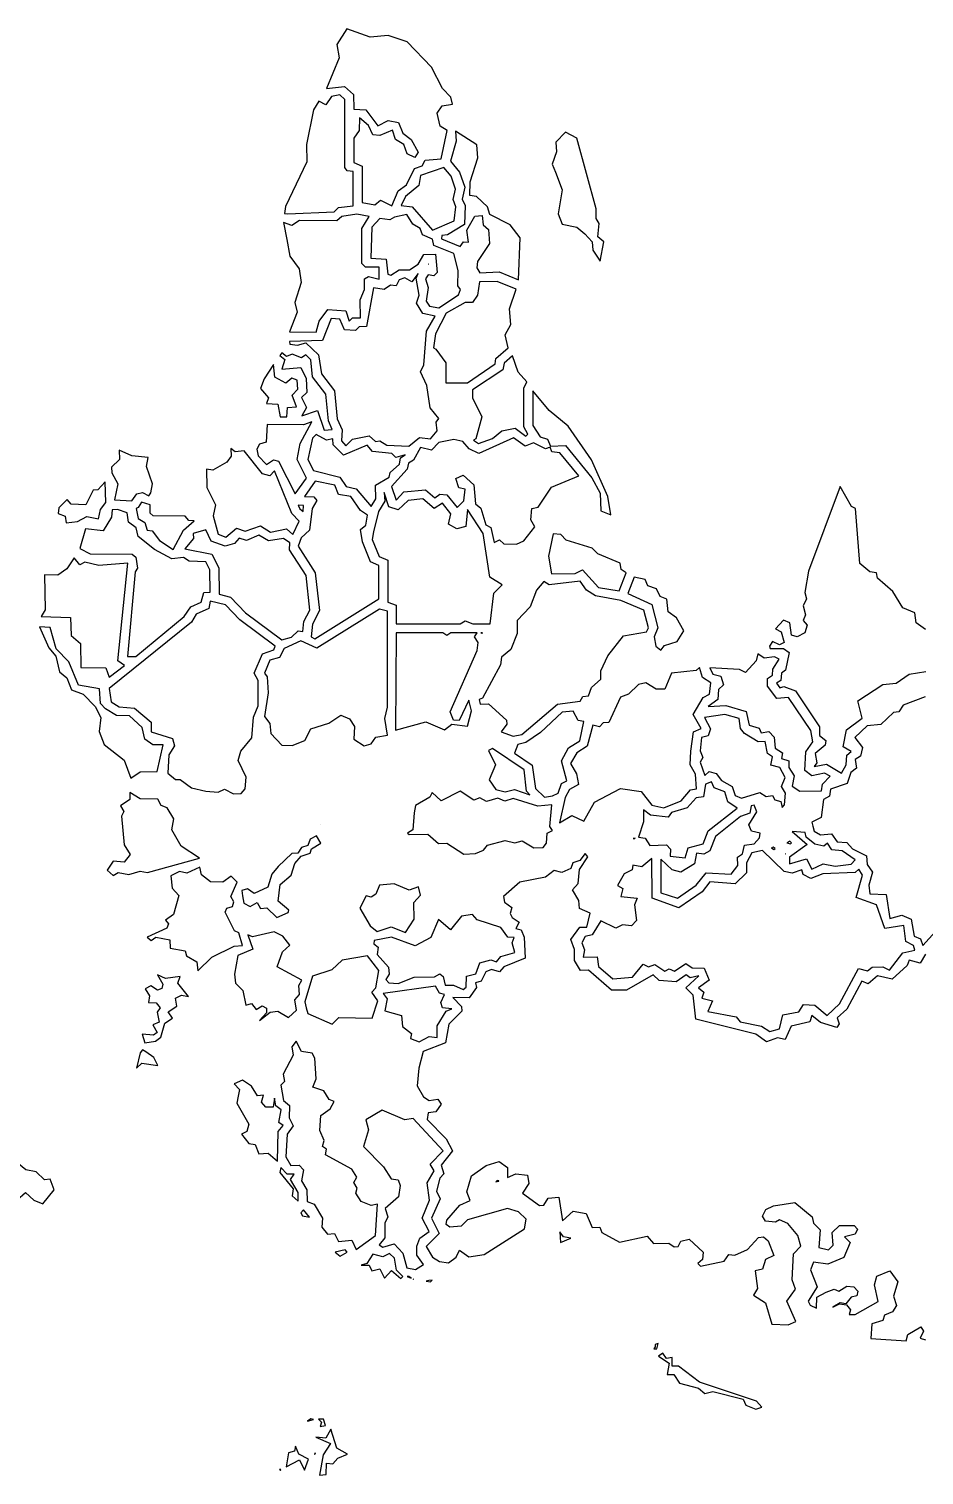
# Model space of a CAD drawing. Header units: metres. Extents: x 13 to 387, y 13 to 218.
# Drawn here: x 181.7 to 291.3, y 12.8 to 189.8 of the extents above; entities that cross this region are included whole.
import ezdxf

# ---------------------------------------------------------------- set-up
doc = ezdxf.new("R2010")
doc.units = ezdxf.units.M

msp = doc.modelspace()

# ---------------------------------------------------------------- linework, layer by layer
for points in [[(218.0766, 182.5196), (220.2778, 182.7757), (221.3819, 181.7913), (221.42, 180.0132), (222.9278, 179.9157), (224.3882, 177.9743), (225.6525, 178.5904), (226.8978, 178.3557), (227.4514, 177.0489), (228.4651, 176.2964), (229.3234, 174.7178), (228.9093, 174.0948), (227.9828, 174.5335), (227.5458, 175.6729), (226.5543, 176.2922), (226.1677, 177.4137), (224.6175, 176.7796), (223.7843, 176.859), (223.2374, 178.0113), (222.1497, 178.9241), (222.0985, 177.3949), (221.42, 176.4276), (221.42, 173.4556), (222.4604, 172.9975), (222.4609, 168.5516), (224.0263, 168.284), (224.719, 168.8476), (226.0961, 168.1468), (226.8543, 169.9878), (227.8954, 170.7318), (228.8464, 172.7336), (229.7923, 173.0783), (230.1748, 173.7444), (232.1374, 173.9185), (232.8675, 177.3823), (232.019, 177.8943), (231.6296, 179.4975), (232.2543, 180.391), (233.5257, 180.6058), (233.3334, 181.4614), (232.2897, 182.5391), (230.9485, 185.1565), (227.9772, 188.2436), (225.6271, 189.0014), (223.4425, 188.8196), (220.5884, 189.819), (219.3522, 187.8964), (219.6303, 186.2719), (218.0766, 182.5196)], [(213.3536, 167.1766), (219.0227, 167.432), (219.5649, 167.9385), (221.3601, 168.1468), (221.369, 172.3595), (220.6143, 172.439), (220.3224, 172.861), (220.32, 181.1868), (219.7238, 181.7496), (218.692, 181.563), (217.9951, 180.5115), (217.1689, 180.9863), (216.4973, 179.8972), (215.6512, 175.6764), (215.689, 173.5357), (213.0794, 168.091), (212.9308, 167.2379), (213.3536, 167.1766)], [(232.8981, 164.6105), (232.2308, 164.54), (232.1644, 164.1068), (234.4536, 163.1911), (234.8743, 163.751), (235.4594, 163.7302), (235.2629, 165.1839), (236.2464, 166.9136), (237.1678, 166.9957), (237.2746, 165.8424), (237.9103, 165.269), (238.0476, 163.561), (236.5989, 161.3356), (236.4901, 160.5683), (236.8495, 159.9591), (239.2475, 160.1004), (241.5938, 159.1082), (241.8147, 164.2466), (240.5586, 165.8461), (238.0864, 167.1164), (237.7895, 168.032), (236.4629, 169.2954), (235.6243, 169.4422), (235.6696, 171.1175), (236.6307, 174.0198), (236.4776, 175.6493), (233.9049, 177.3213), (233.9518, 176.0597), (233.2725, 173.6197), (234.369, 172.2993), (235.0104, 170.4575), (234.7171, 168.9855), (235.058, 168.1942), (234.9776, 165.881), (232.8981, 164.6105)], [(246.1483, 172.2983), (246.9576, 170.139), (246.45, 167.1961), (246.9614, 165.9028), (248.7313, 165.5319), (249.7136, 164.7336), (250.621, 163.7357), (250.7094, 162.7139), (251.5916, 161.3933), (252.0664, 163.7721), (251.2996, 164.3825), (251.4793, 166.0004), (251.0896, 166.6125), (251.0894, 167.806), (248.7553, 176.4645), (247.3596, 177.1707), (246.1689, 175.9578), (246.2504, 174.7725), (245.7196, 173.2425), (246.1483, 172.2983)], [(227.2511, 168.1961), (228.5672, 168.0465), (231.0625, 165.1749), (233.7422, 166.3274), (233.9463, 168.0362), (233.58, 168.93), (233.8791, 170.213), (233.3479, 171.8081), (232.4704, 172.8491), (229.615, 171.8813), (229.3957, 170.6622), (227.7565, 169.3134), (227.2511, 168.1961)], [(213.2286, 164.0514), (213.591, 161.9791), (214.7546, 160.4548), (215.01, 158.79), (214.2004, 156.3401), (214.511, 155.1458), (213.5612, 152.7385), (216.8259, 152.6756), (217.209, 154.0557), (218.2725, 155.4804), (220.4757, 155.301), (220.8744, 154.0496), (221.2872, 154.4392), (222.2629, 154.4535), (222.2127, 156.672), (222.7433, 157.9306), (222.739, 159.2257), (223.24, 159.51), (224.52, 159.1939), (224.52, 160.65), (222.8525, 160.6596), (222.4196, 161.0825), (222.4207, 165.4029), (223.3286, 166.8494), (221.8034, 167.139), (219.9882, 166.8706), (219.349, 166.3324), (214.7783, 166.3686), (213.829, 165.7624), (212.8313, 166.1336), (213.2286, 164.0514)], [(226.4023, 166.765), (225.849, 166.4624), (224.6252, 166.6185), (223.6223, 165.5599), (223.51, 161.75), (225.4072, 161.6365), (225.5984, 159.7775), (225.9544, 159.661), (226.9692, 160.3198), (228.2711, 160.3449), (229.2998, 161.0349), (230.0243, 162.201), (231.4178, 162.2457), (231.6604, 159.9925), (231.2475, 159.5796), (230.5475, 159.7281), (230.2183, 159.2177), (230.53, 158.1754), (230.2774, 156.5039), (230.7228, 155.8811), (231.8352, 155.6755), (234.2369, 157.2662), (234.5126, 157.9268), (234.1696, 158.3725), (234.1945, 160.2369), (233.6808, 162.3135), (231.2128, 163.3235), (231.0693, 164.0733), (229.8364, 164.6264), (229.5641, 165.4004), (228.6564, 165.9364), (227.9204, 167.11), (226.4023, 166.765)], [(213.5818, 151.5721), (213.5899, 151.2464), (214.5535, 151.1231), (215.5757, 151.371), (217.101, 149.9057), (217.4638, 147.5788), (219.0685, 145.5051), (219.4096, 142.0909), (220.0076, 140.729), (219.932, 139.4048), (220.4709, 138.7916), (221.2887, 139.6119), (223.32, 140.01), (224.0836, 139.3012), (224.6051, 139.4085), (225.4616, 138.8712), (228.1886, 138.7202), (229.4649, 139.7985), (230.8409, 139.646), (231.6589, 140.6079), (231.5324, 141.669), (231.8617, 142.1127), (230.7681, 143.4187), (230.3785, 146.1673), (229.59, 147.85), (229.9903, 148.7015), (230.3215, 152.8351), (231.3827, 154.6381), (229.8722, 154.9643), (229.0981, 156.2287), (229.4212, 157.2383), (229.07, 159.31), (229.3219, 159.8711), (228.5551, 158.8415), (227.6919, 159.3375), (227.0036, 159.1148), (226.6051, 158.3615), (225.9085, 158.4525), (225.139, 157.9324), (223.8299, 158.1351), (223.0057, 153.409), (222.0753, 153.3553), (221.6575, 152.8996), (220.2873, 152.9987), (219.7304, 154.2988), (218.6827, 154.3703), (217.5957, 151.689), (213.5818, 151.5721)], [(230.5333, 161.0052), (230.5643, 161.0116), (230.5643, 161.0207), (230.5453, 161.0278), (230.5333, 161.0052)], [(231.4832, 150.614), (232.7092, 148.9528), (232.7052, 146.4833), (235.3449, 146.4991), (238.7458, 148.8084), (238.8435, 149.4772), (240.3201, 150.791), (239.9523, 152.3776), (240.6599, 153.6491), (240.5096, 155.5675), (241.314, 157.9503), (238.9771, 158.8964), (236.8411, 158.8386), (236.5885, 157.2049), (235.9736, 156.3364), (235.086, 156.3461), (232.7263, 155.0047), (231.4179, 152.5087), (231.1922, 150.7757), (231.4832, 150.614)], [(210.4744, 146.9685), (210.0061, 145.8145), (210.9819, 144.6513), (210.7325, 143.9575), (212.1378, 143.8857), (212.4038, 142.3304), (213.2386, 142.3484), (213.3364, 143.4736), (214.4086, 143.5403), (213.9, 144.97), (214.5672, 145.712), (214.5124, 146.8008), (213.8558, 147.0785), (213.0932, 146.4476), (211.7622, 147.1743), (211.5845, 148.7492), (210.4744, 146.9685)], [(212.3961, 149.8388), (212.9776, 149.369), (212.6379, 148.18), (214.9313, 148.3519), (215.6091, 147.0031), (215.6704, 145.3125), (215.044, 144.6974), (215.6576, 143.461), (215.0562, 142.4474), (217.0013, 143.1019), (217.7984, 140.6914), (218.7969, 140.7989), (218.3414, 141.8237), (218.0106, 145.091), (216.3981, 147.2387), (216.1601, 149.32), (215.5487, 149.9074), (215.04, 149.54), (213.8708, 149.9934), (213.1749, 149.7015), (212.6161, 150.1625), (212.3961, 149.8388)], [(236.3583, 139.6517), (236.1024, 139.4661), (236.6935, 139.0728), (238.412, 139.6622), (239.5787, 140.6219), (241.2043, 140.9279), (242.4775, 139.9513), (242.7394, 140.1881), (242.24, 141.1), (242.2524, 145.849), (242.6329, 146.6118), (241.539, 147.7843), (240.8708, 149.8086), (239.8404, 148.8935), (239.6654, 148.102), (235.958, 145.6498), (235.9509, 144.6681), (237.1083, 142.3112), (236.3583, 139.6517)], [(245.5198, 138.7503), (247.3684, 138.8149), (250.5745, 134.8596), (251.5999, 132.9678), (251.66, 130.8089), (252.9045, 130.3514), (252.5512, 132.5798), (250.5308, 137.0643), (247.6879, 141.2021), (245.3383, 143.1246), (243.35, 145.5194), (243.35, 141.2537), (244.2696, 139.899), (245.1633, 139.591), (245.5198, 138.7503)], [(209.5765, 138.3754), (209.7423, 137.565), (210.7283, 136.4827), (211.5849, 137.0685), (212.196, 136.8853), (214.236, 132.9009), (215.6487, 134.8314), (214.4824, 137.119), (214.8626, 139.052), (216.2873, 141.7092), (215.2756, 141.3421), (210.8343, 141.39), (210.7019, 139.2487), (209.8863, 138.9886), (209.5765, 138.3754)], [(216.39, 139.7092), (215.7962, 137.0984), (216.4982, 135.7399), (219.7278, 134.9457), (220.51, 133.8193), (221.7236, 133.5036), (223.5414, 131.342), (224.1264, 132.3072), (224.0943, 133.9578), (225.7746, 134.9484), (225.8735, 135.5272), (227.0157, 136.5303), (227.1343, 137.2978), (227.7417, 137.6937), (226.5725, 137.3396), (226.0747, 137.8359), (223.7087, 138.0681), (223.051, 138.8545), (220.1625, 137.6496), (218.9043, 138.9022), (218.8517, 139.6453), (218.0894, 139.4574), (216.817, 140.1872), (216.39, 139.7092)], [(191.8207, 135.4946), (192.5476, 134.139), (192.1264, 132.1491), (194.2486, 132.0487), (194.8887, 132.9119), (195.5626, 133.0694), (196.3311, 132.6447), (196.574, 133.0121), (196.7782, 134.1413), (196.0423, 136.2419), (196.2545, 137.3684), (194.2749, 137.5415), (192.7057, 138.2601), (192.7485, 137.1149), (191.7816, 136.1768), (191.8207, 135.4946)], [(203.4326, 133.6621), (204.4996, 131.5516), (204.2039, 130.2192), (204.8364, 127.9494), (205.7665, 127.613), (207.0849, 128.6985), (208.1437, 128.3394), (210.03, 128.97), (211.2227, 128.2308), (213.1851, 128.6085), (213.9653, 127.9219), (214.7462, 129.544), (213.8629, 130.4773), (211.7399, 135.7246), (211.1475, 135.1096), (210.2622, 135.3643), (208.0187, 138.1849), (206.8925, 138.0296), (206.3733, 138.4569), (206.4185, 137.5049), (205.8772, 136.7735), (204.1651, 135.7815), (203.3918, 135.911), (203.4326, 133.6621)], [(226.0637, 133.7914), (226.6159, 132.1129), (227.5687, 133.1619), (230.199, 133.4076), (231.3689, 132.4126), (231.9649, 132.8785), (232.8257, 132.781), (234.0879, 131.2329), (234.8999, 132.0443), (235.0502, 133.4788), (234.2835, 133.6228), (233.9196, 134.7775), (234.8058, 135.2061), (236.1319, 134.0213), (236.3479, 131.6796), (236.991, 131.1557), (237.6067, 129.1121), (238.211, 128.7957), (238.6183, 126.9605), (239.289, 127.2876), (239.7967, 126.7709), (241.3458, 126.7236), (242.2688, 127.1567), (243.5927, 128.8802), (243.1096, 129.7025), (243.2164, 131.1036), (243.9955, 131.28), (245.6322, 133.7257), (248.9664, 135.0925), (246.6601, 137.9345), (245.6778, 138.0543), (245.4604, 138.6197), (244.9148, 138.4059), (243.4493, 139.1433), (242.4249, 138.7315), (240.9929, 139.7688), (236.741, 137.8324), (235.5528, 138.4135), (234.7978, 139.2989), (233.6799, 139.5628), (231.8585, 139.2066), (230.9675, 138.2496), (229.6117, 138.5653), (228.7565, 137.0328), (228.1293, 136.6578), (227.9865, 135.9228), (226.0637, 133.7914)], [(185.2564, 130.4896), (186.0965, 130.1572), (186.2162, 129.3718), (187.6163, 129.5184), (188.761, 130.1376), (190.1949, 129.8395), (190.4081, 130.9913), (191.074, 131.8475), (190.9803, 134.3915), (190.0978, 133.3743), (189.5068, 133.3554), (188.6078, 131.5643), (186.8149, 131.6215), (186.3447, 132.2137), (185.3255, 131.2017), (185.2564, 130.4896)], [(215.4054, 132.5727), (216.5451, 132.5385), (216.9276, 132.079), (216.3477, 131.1074), (216.0019, 128.4387), (215.0037, 127.51), (214.6285, 126.5024), (216.7004, 123.2175), (217.23, 118.61), (216.3968, 116.9397), (216.2322, 115.4034), (216.6774, 115.1516), (224.5, 120.0372), (224.5, 124.1112), (223.4643, 124.5822), (222.5196, 127.0325), (222.2396, 128.5475), (222.9252, 129.0607), (223.1277, 130.2729), (222.2535, 130.8428), (221.0713, 132.5794), (219.5622, 132.8343), (219.1155, 133.9609), (216.7012, 134.4656), (215.4054, 132.5727)], [(223.8383, 128.2717), (223.69, 127.3119), (224.5206, 125.2118), (225.5904, 124.7675), (225.6, 119.625), (226.6019, 119.2813), (226.64, 116.99), (234.4408, 116.99), (235.05, 117.37), (236.0024, 116.9926), (238.1352, 117.0076), (238.5715, 120.7351), (239.617, 121.7739), (238.1081, 122.6987), (237.271, 128.0429), (235.3437, 130.9739), (235.171, 128.9143), (234.0625, 128.6296), (233.019, 129.1843), (233.3016, 130.4511), (232.2836, 131.7509), (231.271, 131.1124), (229.9041, 132.31), (228.0719, 132.0811), (226.8602, 130.9322), (225.7435, 131.3128), (225.1576, 133.0814), (225.2285, 132.0249), (224.4598, 130.7548), (223.8383, 128.2717)], [(195.0478, 131.2411), (194.7889, 131.09), (195.0317, 129.9022), (195.8365, 129.3872), (196.1486, 128.4377), (196.7372, 128.3765), (197.6365, 127.1708), (199.3105, 126.078), (200.5726, 128.4353), (201.8725, 129.6128), (201.2443, 129.629), (200.7788, 130.1549), (196.8649, 130.2015), (196.5115, 130.5549), (196.5203, 131.5529), (195.4336, 131.8643), (195.0478, 131.2411)], [(214.615, 131.5122), (214.8138, 131.063), (215.2329, 130.7522), (215.2761, 131.4736), (214.615, 131.5122)], [(187.8944, 126.211), (189.1533, 125.57), (194.299, 125.4976), (194.7519, 125.1613), (194.9576, 123.821), (194.6517, 123.3546), (193.7171, 112.98), (194.734, 112.98), (200.6551, 117.8786), (201.4903, 119.0859), (202.7502, 119.653), (203.0828, 120.8165), (203.8612, 120.8678), (203.8217, 123.6155), (203.3188, 124.5921), (201.2725, 124.6796), (200.5723, 125.0914), (199.1425, 124.9396), (197.0243, 126.099), (195.0235, 127.6628), (194.7967, 128.7595), (193.8381, 129.4487), (193.7018, 130.573), (192.5114, 130.9873), (191.8636, 130.9535), (191.7619, 130.0387), (190.7478, 128.3843), (188.6054, 128.6117), (187.8944, 126.211)], [(200.7288, 126.1564), (204.0436, 125.5236), (204.9118, 123.8601), (204.9645, 120.6312), (206.3578, 120.2557), (208.1844, 118.3342), (212.6116, 115.0186), (213.8001, 115.356), (214.6287, 116.1219), (215.1904, 116.0436), (215.3315, 117.2651), (216.0672, 118.656), (215.6206, 122.9144), (213.559, 126.0543), (213.5936, 126.8906), (212.8169, 127.4206), (211.007, 127.148), (209.8218, 127.8243), (208.2912, 127.1784), (207.4059, 127.4742), (206.8457, 126.819), (205.6658, 126.489), (203.9628, 127.1235), (203.3228, 128.5085), (201.778, 128.0341), (201.811, 127.4543), (200.7288, 126.1564)], [(245.2589, 125.2833), (245.6424, 123.1042), (248.5414, 123.1574), (249.4251, 123.5885), (251.411, 121.4559), (253.9386, 121.0138), (254.7733, 123.2224), (254.1543, 123.6422), (254.0279, 124.4061), (251.3043, 125.549), (250.6225, 126.2635), (247.4443, 127.229), (246.7815, 127.9414), (245.8492, 127.9886), (245.2589, 125.2833)], [(183.1648, 117.8679), (186.7472, 117.7465), (186.8253, 115.5403), (187.9904, 114.5975), (188, 111.63), (191.0851, 111.6085), (191.48, 110.4449), (193.3474, 111.88), (192.56, 112.44), (193.7738, 124.3989), (190.21, 124.13), (188.5207, 124.5472), (187.901, 124.2024), (187.198, 125.0764), (186.3136, 123.7064), (185.2157, 122.949), (183.5791, 123.0044), (183.6276, 118.721), (183.1648, 117.8679)], [(237.1779, 107.9013), (236.7861, 107.7281), (236.9213, 107.136), (237.9357, 107.201), (240.1348, 105.2137), (240.1819, 104.7087), (239.4876, 103.7862), (240.9419, 103.2294), (242.0003, 103.4492), (246.3699, 107.1707), (249.1518, 107.5071), (249.4722, 108.0857), (250.1884, 108.1748), (250.5443, 109.1978), (251.6829, 110.2013), (251.6815, 111.2351), (252.5376, 113.0511), (254.4473, 115.5118), (257.2845, 116.0044), (257.5285, 116.4869), (256.9586, 118.6742), (254.1284, 119.8573), (251.0087, 120.4181), (249.9064, 121.1064), (249.1563, 122.2208), (245.37, 121.77), (244.6896, 122.1836), (243.8164, 121.1122), (243.0157, 119.0522), (241.4309, 117.4015), (241.4213, 115.7873), (240.6719, 113.8387), (239.5318, 112.9149), (239.4119, 111.9787), (237.1779, 107.9013)], [(257.4208, 121.6418), (257.1015, 122.43), (255.7563, 122.7103), (254.9891, 120.6936), (257.911, 119.3357), (258.6582, 116.5129), (258.2103, 115.4142), (258.4094, 114.2553), (259.0276, 113.7789), (259.4643, 114.341), (261.0092, 114.8393), (261.8302, 116.1294), (260.9328, 117.7284), (259.939, 118.4743), (259.7758, 120.0071), (258.9364, 120.3264), (258.4876, 121.263), (257.4208, 121.6418)], [(194.5883, 106.6683), (196.6457, 104.9378), (196.6176, 103.7793), (199.221, 102.9657), (199.4676, 102.061), (198.7957, 100.9664), (198.6487, 98.7007), (199.6133, 97.9115), (200.1757, 97.921), (201.5435, 96.8941), (203.309, 96.4904), (204.819, 96.3851), (205.609, 96.7576), (206.7031, 96.1817), (207.6598, 96.2268), (208.1422, 96.7689), (208.2371, 98.23), (207.2682, 100.2604), (207.6143, 101.4078), (208.9422, 103.0154), (209.1596, 105.5677), (209.7167, 106.9357), (209.7414, 110.05), (209.2496, 110.9475), (210.2735, 113.3272), (211.6524, 113.8238), (211.8267, 114.2345), (207.4628, 117.4935), (205.722, 119.3164), (203.8431, 119.7506), (203.6938, 118.879), (202.1415, 118.1779), (201.5442, 117.191), (191.4813, 109.0718), (191.7154, 107.4296), (192.6923, 106.8383), (194.5883, 106.6683)], [(210.5191, 105.6263), (211.1684, 104.7748), (211.2572, 103.5514), (212.6109, 102.1278), (213.8721, 102.1088), (215.445, 102.7028), (216.1622, 104.1457), (218.3956, 104.8251), (219.831, 105.7876), (220.9165, 105.3772), (221.5304, 104.4375), (221.4566, 102.8569), (222.7222, 102.0557), (223.563, 102.2796), (224.1287, 103.1019), (225.5449, 103.3538), (225.24, 105.39), (225.54, 106.7961), (225.54, 118.53), (224.5761, 118.7859), (216.9113, 113.9981), (214.9335, 114.9239), (212.8998, 113.952), (212.3278, 112.8843), (211.1697, 112.5443), (210.4891, 110.9439), (210.8304, 110.4875), (210.93, 108.55), (210.5191, 105.6263)], [(182.9508, 116.6174), (184.0797, 114.0668), (184.9519, 113.0413), (185.3889, 111.1218), (186.2957, 110.3678), (186.8909, 108.8948), (188.3078, 108.3757), (189.7557, 106.8878), (190.46, 105.5394), (190.2551, 103.8048), (190.8734, 102.212), (193.3065, 100.2872), (194.1549, 98.0993), (195.2649, 98.8885), (197.3746, 98.9272), (198.1102, 102.1567), (196.8249, 102.1915), (195.8328, 102.8835), (195.5227, 104.2851), (193.9643, 105.7227), (192.3735, 105.759), (191.0328, 106.5635), (190.4115, 107.2349), (190.296, 109.0405), (187.7264, 109.4764), (186.5252, 112.3487), (184.9976, 113.9371), (184.2487, 116.5545), (182.9508, 116.6174)], [(226.5591, 103.9708), (230.2491, 105.0074), (232.556, 104.0188), (233.4325, 104.6904), (235.3369, 104.4429), (235.8519, 106.3214), (235.5018, 107.626), (234.3378, 105.1343), (233.6264, 105.2064), (233.2322, 106.2267), (236.5265, 113.7349), (236.6458, 114.7133), (236.23, 115.41), (236.5534, 115.89), (233.3184, 115.89), (232.84, 115.58), (232.3235, 115.89), (226.64, 115.89), (226.5591, 103.9708)], [(237.1273, 115.8164), (237.2002, 115.89), (237.0054, 115.89), (237.0878, 115.8457), (237.1273, 115.8164)], [(265.0287, 111.5924), (265.4017, 110.8422), (266.3765, 110.5772), (266.68, 109.54), (266.086, 108.9368), (266.0157, 107.7222), (264.8222, 106.8508), (266.9712, 107.0083), (269.4872, 106.2665), (269.8384, 104.5681), (271.0778, 104.2157), (271.318, 103.6431), (272.2388, 103.7877), (272.8919, 103.1213), (273.0269, 101.7678), (273.911, 101.2157), (273.8029, 100.4883), (274.6857, 100.2278), (274.6885, 99.3893), (275.3676, 98.379), (275.0877, 97.1079), (276.0274, 96.4834), (278.7156, 96.5444), (278.809, 97.3557), (279.7664, 98.3201), (279.0743, 98.6966), (277.5288, 98.3604), (276.6541, 99.016), (276.7615, 101.3251), (277.6244, 102.5608), (277.3999, 103.9307), (274.6656, 107.9631), (273.2143, 107.849), (272.1033, 109.3693), (272.0781, 110.2813), (272.7036, 110.722), (272.7181, 111.4413), (273.5284, 112.68), (272.959, 112.9631), (271.6925, 112.7796), (270.9153, 113.3092), (270.7057, 112.4622), (269.389, 111.0324), (268.6542, 111.3794), (265.0287, 111.5924)], [(246.615, 92.636), (248.1128, 93.5078), (249.5953, 92.8397), (250.9028, 95.1365), (254.0694, 96.8326), (256.6313, 96.4619), (257.9143, 94.7939), (259.3839, 94.4618), (261.506, 95.3245), (262.6728, 96.6465), (263.3779, 96.77), (263.2707, 98.5827), (262.6324, 99.741), (262.7024, 101.389), (263.0181, 103.7513), (263.9428, 104.1661), (263.0024, 105.879), (264.2135, 107.9672), (264.995, 108.3731), (265.1639, 109.7694), (264.1435, 110.4328), (263.7706, 111.6308), (263.3475, 111.2796), (260.3126, 110.9342), (259.4951, 109.0015), (258.4549, 108.9715), (257.2086, 109.7612), (256.2837, 109.5672), (255.0792, 108.3887), (254.0886, 108.0127), (252.6472, 104.9035), (251.9499, 104.8872), (251.5175, 104.3696), (250.7, 104.5849), (250.001, 102.0043), (248.7451, 101.1966), (247.9746, 99.8754), (248.7119, 98.6313), (248.9304, 97.3225), (247.8277, 96.7081), (247.332, 95.7472), (246.615, 92.636)], [(241.5307, 102.2338), (241.1026, 101.1595), (243.271, 99.6957), (243.6798, 96.8422), (244.7958, 95.7629), (245.7439, 95.9497), (246.4383, 96.2566), (246.8743, 97.4578), (247.5179, 97.7606), (246.8715, 100.2051), (247.7135, 101.8272), (249.1085, 102.6733), (249.602, 105.0298), (248.9164, 105.1564), (248.2833, 106.2785), (246.9436, 106.1838), (244.2876, 103.6758), (242.4902, 102.4515), (241.5307, 102.2338)], [(263.8301, 100.0478), (264.4168, 98.4179), (264.9325, 98.9104), (265.7908, 98.6767), (266.4388, 97.7993), (267.7765, 97.0872), (268.1097, 95.973), (268.8953, 95.6419), (271.1575, 96.3404), (271.9351, 95.8687), (272.7078, 95.9757), (272.9925, 95.4298), (273.7065, 95.2472), (273.8958, 94.4921), (274.1601, 94.8237), (274.2809, 96.2385), (273.78, 97.09), (274.2325, 98.1707), (273.5782, 99.4042), (272.499, 99.7043), (272.6962, 100.7025), (272.089, 101.1143), (271.7982, 102.5924), (270.9587, 102.5581), (269.2801, 103.5433), (268.7915, 104.1549), (268.634, 105.4077), (266.8648, 105.8992), (264.3793, 105.5254), (265.1179, 104.1446), (264.8036, 103.2964), (264.022, 103.0647), (263.8263, 101.4542), (264.1776, 100.631), (263.8301, 100.0478)], [(237.9446, 101.4812), (238.78, 99.74), (237.9958, 97.8951), (238.8377, 96.7126), (239.9648, 96.4193), (241.0984, 96.7202), (243.0025, 96.0383), (242.5696, 96.5125), (242.297, 99.0968), (238.4137, 101.7429), (237.9446, 101.4812)], [(257.69, 89.8684), (259.7051, 89.9285), (260.2285, 89.3951), (260.1703, 88.5534), (262.0204, 88.3486), (262.3764, 89.5836), (264.2112, 90.0556), (264.8158, 91.6317), (268.351, 94.4074), (267.2243, 95.1922), (266.8582, 96.4406), (265.5628, 96.9135), (265.2357, 97.6656), (264.5053, 97.3746), (264.2372, 95.7935), (263.3349, 95.67), (262.2566, 94.4603), (260.3321, 93.8719), (259.9413, 93.3181), (257.7449, 93.5815), (256.8892, 94.2045), (256.9204, 92.7625), (256.296, 90.8878), (257.1178, 90.7357), (257.69, 89.8684)], [(191.2585, 86.8219), (191.967, 86.1981), (192.581, 86.5576), (193.8726, 86.2965), (195.261, 86.7076), (196.1848, 86.5278), (202.5485, 88.3149), (200.2843, 89.7522), (199.1481, 91.7887), (199.3991, 93.1012), (198.5775, 94.4608), (197.8664, 94.7664), (197.4458, 95.5226), (195.2925, 95.5496), (194.033, 96.3535), (193.9957, 95.4922), (192.8877, 94.7114), (193.2875, 94.02), (192.9939, 93.4328), (193.3311, 89.9325), (194.0485, 88.7549), (193.3113, 87.8181), (191.9534, 87.9325), (191.2585, 86.8219)], [(228.8392, 93.8621), (228.6704, 91.7825), (228.0216, 91.3712), (228.1975, 91.1857), (230.5051, 91.2585), (231.8177, 90.114), (232.8313, 90.1519), (234.8904, 88.7977), (236.347, 88.892), (237.3171, 89.2621), (237.7987, 89.9019), (239.9758, 90.448), (241.1498, 90.1839), (242.0275, 90.4404), (243.4924, 89.5779), (244.6059, 89.6208), (245.0432, 90.1213), (245.119, 91.3757), (245.762, 91.6933), (245.42, 92.19), (245.6685, 94.8171), (243.9814, 94.6779), (240.9618, 95.5963), (239.93, 95.27), (239.074, 95.6302), (237.699, 95.2524), (236.867, 95.6957), (236.1225, 95.4196), (234.4387, 96.5157), (232.1131, 95.3019), (231.0393, 96.3349), (230.7472, 95.7535), (228.9927, 94.7581), (228.8392, 93.8621)], [(259.0181, 88.1764), (259.0107, 84.0615), (261.0664, 83.384), (263.3556, 85.0115), (264.5787, 86.5219), (267.6336, 86.3452), (268.443, 87.4142), (268.4115, 88.4251), (269.0038, 88.8214), (269.2735, 89.8972), (270.46, 90.0535), (271.1253, 90.8034), (271.1703, 91.3411), (270.1096, 91.596), (269.7932, 92.3734), (270.7784, 93.9842), (270.4515, 94.7904), (270.0847, 94.7188), (269.9372, 93.8135), (268.7683, 93.3888), (265.7002, 90.9473), (265.0136, 89.1964), (264.2954, 88.7912), (263.3786, 88.9274), (263.1265, 87.6228), (261.4557, 86.579), (260.3922, 86.8643), (259.0181, 88.1764)], [(217.3533, 92.4181), (217.3546, 92.4192), (217.3538, 92.4196), (217.3533, 92.4181)], [(207.8084, 83.67), (207.9807, 82.7948), (208.7385, 82.3722), (209.6213, 82.8719), (210.0304, 82.1559), (210.7857, 82.221), (212.0161, 81.0494), (213.4101, 81.641), (213.4985, 81.9281), (212.158, 83.037), (212.4281, 85.0713), (213.7504, 86.2072), (214.2267, 87.6395), (215.0064, 88.5336), (216.1017, 88.9328), (216.2564, 89.4536), (217.3993, 90.1267), (216.8698, 91.0535), (216.0752, 90.6244), (215.7872, 89.8435), (215.0515, 89.6118), (214.5857, 88.909), (213.8588, 88.8769), (212.1864, 87.2766), (211.4119, 86.344), (210.8972, 84.7435), (209.2231, 83.9928), (208.4011, 84.5548), (207.7427, 84.3368), (207.8084, 83.67)], [(255.8717, 90.7383), (255.63, 90.7284), (255.63, 90.6959), (255.8532, 90.72), (255.8717, 90.7383)], [(274.46, 90.1604), (274.8922, 90.0525), (275.0036, 90.19), (274.8096, 90.3793), (274.46, 90.1604)], [(275.1111, 91.5679), (276.9476, 89.991), (274.7954, 88.4117), (274.7753, 87.619), (276.8775, 88.2004), (277.5007, 86.9613), (278.9056, 87.587), (280.3637, 87.3122), (282.3294, 87.5732), (282.8277, 88.0943), (281.2275, 89.1792), (279.9622, 89.3043), (279.4378, 90.1351), (278.979, 89.7824), (277.8943, 90.029), (276.8335, 90.8628), (276.6902, 91.4477), (275.1111, 91.5679)], [(249.341, 77.9355), (249.6779, 77.096), (249.5091, 76.1717), (251.2478, 76.2057), (251.3778, 75.0482), (253.1476, 73.5193), (255.5708, 73.7191), (256.851, 75.3076), (257.5321, 74.982), (258.3051, 75.2785), (259.5328, 74.4805), (260.03, 74.76), (260.7156, 74.4693), (262.091, 75.3876), (262.8461, 74.8866), (264.3113, 74.8419), (264.9261, 73.3574), (263.6569, 72.4225), (264.2785, 71.8951), (264.0463, 71.1786), (265.3619, 70.8213), (264.7985, 69.529), (268.2451, 68.8585), (268.7304, 68.2613), (271.3564, 67.7281), (272.3521, 67.0851), (273.5692, 67.3897), (273.9728, 69.1165), (275.9323, 69.5073), (276.5049, 70.3785), (277.8913, 70.3119), (279.3714, 69.0545), (280.8923, 70.4675), (283.2428, 74.7965), (284.3333, 74.4917), (284.9149, 74.9485), (286.199, 74.9976), (287.0289, 74.5701), (288.6628, 76.7265), (290.141, 77.047), (289.9569, 77.6053), (289.0181, 78.0987), (288.7837, 80.0489), (286.4543, 79.679), (285.444, 82.5762), (282.9443, 83.5022), (283.7057, 86.2042), (283.2516, 86.9723), (282.7975, 86.5296), (278.8642, 86.3802), (277.3725, 85.7996), (276.4464, 86.3064), (276.2762, 86.8806), (275.1057, 86.4521), (274.1443, 86.649), (271.4746, 89.2428), (270.1506, 88.969), (269.531, 87.7327), (269.531, 86.5043), (268.1078, 85.1743), (265.0174, 85.4023), (264.1043, 84.1895), (261.209, 82.2324), (257.979, 83.3943), (257.9182, 88.2662), (256.6951, 87.2315), (255.5989, 87.4382), (255.5165, 86.8628), (254.5227, 86.3706), (253.7194, 84.9463), (254.3785, 84.5751), (254.1226, 83.6066), (256.111, 83.3857), (255.8026, 82.5777), (256.0357, 80.6822), (255.4316, 80.0335), (254.3477, 80.1299), (253.5, 79.75), (251.6788, 80.6196), (250.5987, 78.9035), (249.7695, 78.71), (249.341, 77.9355)], [(272.565, 89.5715), (272.876, 89.372), (273.0152, 89.4761), (272.7645, 89.6641), (272.565, 89.5715)], [(274.3067, 88.8366), (274.3141, 88.8302), (274.3092, 88.8418), (274.3067, 88.8366)], [(196.1283, 78.6201), (196.6188, 78.2051), (197.18, 78.62), (198.8978, 78.3057), (198.9665, 77.2703), (200.7872, 76.9565), (200.9504, 76.3424), (202.2057, 75.6178), (202.3495, 74.5163), (204.0543, 76.161), (206.7987, 77.5219), (207.8222, 77.6198), (207.37, 79.1672), (206.8243, 79.4022), (205.6726, 81.6995), (205.8728, 82.1965), (206.567, 82.373), (206.7355, 82.9607), (206.3596, 83.6175), (207.1463, 85.3538), (206.4153, 86.0967), (205.4135, 85.3581), (203.9087, 85.4081), (202.7943, 86.2722), (202.5865, 87.2167), (201.0051, 86.4715), (200.0889, 86.68), (199.0436, 86.1533), (199.1949, 84.6444), (200.0263, 83.7311), (199.3519, 81.3987), (198.3975, 80.7149), (198.7404, 80.2675), (198.5556, 79.7405), (196.1283, 78.6201)], [(222.179, 82.1777), (223.4343, 80.0172), (224.2997, 79.3279), (226.02, 79.91), (227.7633, 79.2084), (228.8283, 80.8134), (228.7815, 82.8851), (229.5862, 83.7519), (229.3518, 84.804), (228.22, 84.38), (226.3849, 85.1727), (224.5976, 84.9812), (224.1272, 83.8735), (223.5475, 83.5296), (222.9578, 83.6972), (222.179, 82.1777)], [(223.8782, 77.8), (224.4085, 77.4251), (224.2764, 76.5081), (225.6919, 74.9413), (225.7604, 74.1025), (225.3517, 73.4494), (225.738, 73.0273), (226.8739, 72.9629), (228.8225, 73.7304), (231.31, 73.7621), (231.959, 74.1276), (232.391, 73.8257), (232.626, 72.7326), (233.6375, 72.7604), (234.8277, 72.2254), (235.1765, 72.4995), (235.2443, 73.8578), (236.3821, 74.1539), (236.8822, 75.5057), (238.2, 75.84), (238.8861, 75.6024), (239.4243, 76.281), (241.1634, 76.7591), (240.84, 77.93), (241.0743, 78.6009), (240.2943, 78.649), (239.4223, 79.7998), (236.5487, 80.7581), (235.9538, 81.4241), (234.6335, 81.185), (233.2675, 79.5396), (231.8098, 80.7762), (230.8565, 78.5928), (228.9659, 77.5788), (226.0473, 78.6202), (223.9232, 78.2397), (223.8782, 77.8)], [(206.8349, 74.081), (206.9545, 73.0171), (207.8519, 72.1113), (208.2, 70.2959), (208.929, 70.5276), (209.4728, 69.7745), (210.211, 70.2076), (210.751, 69.9257), (210.7322, 69.3521), (209.9016, 68.4473), (211.2049, 69.4585), (212.1251, 69.5585), (213.4349, 68.7832), (214.4275, 69.7069), (214.2096, 70.9575), (214.7825, 71.5963), (214.6896, 72.7275), (215.0551, 73.3715), (212.0696, 74.9925), (212.7181, 76.8239), (213.5961, 77.6498), (212.7618, 78.7704), (211.6932, 79.2666), (209.019, 78.6624), (208.47, 78.9148), (209.0885, 77.1649), (207.2359, 76.3988), (206.8349, 74.081)], [(215.6047, 69.9716), (215.8184, 69.2805), (218.7841, 67.9762), (219.6125, 68.8004), (223.697, 68.716), (224.379, 70.8487), (223.6524, 71.879), (224.14, 72.4299), (224.4809, 74.5311), (223.12, 76.3394), (220.0188, 75.8268), (218.7557, 74.629), (216.3935, 73.857), (215.431, 70.7005), (215.6047, 69.9716)], [(195.8535, 65.6957), (197.1568, 65.8842), (197.8085, 66.4069), (198.2843, 68.0878), (199.2332, 68.6982), (198.6996, 69.4975), (199.7493, 70.17), (199.6164, 71.1736), (200.351, 71.5376), (201.1853, 71.3549), (199.8881, 73.0087), (200.1889, 73.8024), (198.391, 73.5624), (197.3972, 74.0159), (198.0385, 72.8651), (197.9465, 72.3428), (197.4025, 72.1496), (196.5661, 72.665), (195.9086, 72.2859), (196.4204, 71.4675), (196.2823, 70.6154), (197.2238, 70.5966), (197.73, 69.97), (197.3721, 69.4676), (197.5919, 68.2187), (196.8205, 67.911), (197.3519, 66.9487), (196.919, 66.6224), (195.5348, 66.7489), (195.8535, 65.6957)], [(225.0497, 71.7346), (225.5376, 71.079), (225.226, 69.5906), (227.2572, 69.0265), (227.4033, 67.692), (228.5019, 66.8513), (228.3646, 66.2292), (229.454, 65.8183), (230.6725, 66.4604), (231.6512, 66.3292), (231.649, 67.7557), (232.7235, 69.5672), (233.4531, 69.8439), (232.3143, 69.9722), (232.0924, 70.639), (232.5287, 71.6181), (231.9164, 71.7864), (231.4341, 72.6126), (225.0497, 71.7346)], [(212.4934, 60.5016), (212.8257, 58.6306), (213.5699, 58.0203), (213.51, 56.5239), (214.0072, 55.5127), (213.2907, 54.5162), (213.1025, 51.7417), (213.7093, 50.6681), (214.7451, 50.7285), (215.271, 50.1257), (215.0235, 48.8115), (215.6885, 47.6851), (215.7334, 46.2485), (216.5636, 45.9236), (217.6037, 44.2089), (217.5022, 43.1086), (218.2278, 42.2858), (219.0572, 42.3465), (219.5482, 41.3529), (221.2078, 41.5157), (221.7323, 40.3768), (224.1108, 42.1105), (224.3296, 45.9239), (223.5425, 45.7596), (222.3564, 46.2764), (221.6915, 47.3049), (221.8441, 47.9149), (221.4224, 48.589), (221.8246, 49.2326), (221.1787, 50.214), (217.989, 51.9743), (218.0918, 52.68), (217.5881, 53.0187), (217.792, 53.7549), (217.2624, 54.941), (217.4096, 56.8175), (218.532, 57.6071), (219.0219, 58.5188), (218.4064, 58.7564), (217.7615, 59.81), (216.4343, 60.2722), (216.8119, 61.301), (216.65, 63.8275), (216.335, 64.4317), (215.0328, 64.6235), (214.3722, 65.8863), (213.8673, 65.2018), (214.0219, 64.1687), (212.7943, 61.8513), (212.9385, 60.9649), (212.4934, 60.5016)], [(195.2753, 64.4894), (194.8246, 62.5861), (195.501, 63.2076), (197.4431, 62.9214), (196.9691, 63.8819), (195.9855, 64.61), (195.5594, 64.8184), (195.2753, 64.4894)], [(207.2871, 59.1694), (207.12, 58.3267), (208.5876, 55.729), (208.3465, 54.8428), (207.6658, 54.5108), (208.5781, 53.3681), (209.3565, 53.2372), (209.8096, 52.0914), (210.9313, 52.1919), (212.0873, 51.1893), (212.1596, 54.8275), (212.7793, 55.5538), (212.2715, 55.9449), (212.5581, 57.478), (211.889, 57.9943), (211.74, 58.9261), (211.5636, 57.8064), (210.6743, 57.819), (210.1396, 58.4225), (210.3839, 59.3057), (209.6622, 59.2043), (208.9213, 60.4063), (207.7946, 61.1142), (206.8007, 60.66), (207.4485, 59.9651), (207.2871, 59.1694)], [(224.5392, 40.9572), (224.9916, 40.694), (226.3572, 41.0665), (227.431, 39.9357), (227.9127, 38.158), (228.9788, 37.9275), (229.9691, 38.5653), (229.1581, 39.6787), (229.1632, 40.7969), (229.5335, 41.7972), (230.6676, 42.5882), (229.79, 44.21), (230.7197, 46.4198), (230.4215, 48.5351), (231.2809, 50.0101), (230.7696, 50.8475), (232.3555, 52.4548), (228.7045, 56.4344), (227.6849, 56.2515), (224.9166, 57.4308), (222.9092, 56.2854), (223.2273, 55.0284), (222.6127, 53.0008), (225.0648, 50.532), (225.9985, 49.0248), (226.8836, 48.9136), (227.12, 48.22), (226.9057, 46.8222), (225.2803, 45.4153), (225.62, 44.39), (225.2286, 43.6134), (225.2504, 41.8325), (224.5392, 40.9572)], [(177.7125, 48.3299), (178.3272, 48.2665), (179.2846, 47.0609), (179.9878, 47.1357), (180.2361, 46.4824), (181.2475, 47.3904), (182.2403, 46.4245), (183.3688, 45.974), (184.7644, 47.6992), (184.2742, 49.0189), (183.5843, 48.919), (182.548, 49.8964), (181.2787, 50.1481), (180.381, 50.8611), (179.331, 50.6567), (178.9878, 50.0843), (178.0698, 49.781), (177.7125, 48.3299)], [(212.3967, 49.8199), (213.991, 47.8057), (213.9039, 46.9438), (214.6314, 46.3191), (214.6125, 47.3674), (213.7024, 48.961), (214.1511, 49.6012), (213.2943, 49.609), (212.5017, 50.433), (212.3967, 49.8199)], [(239.1963, 48.7969), (238.9827, 48.8274), (238.8294, 48.6577), (239.1997, 48.7502), (239.1963, 48.7969)], [(215.2953, 45.2361), (214.9522, 44.8876), (215.1581, 44.508), (215.9999, 44.3695), (215.2953, 45.2361)], [(246.66, 42.5484), (246.7388, 41.2393), (248.0226, 41.7926), (247.1043, 41.949), (246.66, 42.5484)], [(219.1469, 40.0594), (219.7791, 39.588), (220.6119, 40.055), (220.3881, 40.3671), (219.1469, 40.0594)], [(222.325, 38.4634), (223.3357, 38.491), (223.6347, 37.7866), (224.6264, 38.0258), (225.1928, 36.888), (226.061, 37.8276), (227.1876, 36.8427), (227.454, 37.1003), (226.669, 37.8643), (226.4361, 39.3432), (225.7986, 39.8867), (225, 39.51), (223.7546, 39.8145), (223.0136, 38.6764), (222.325, 38.4634)], [(227.9654, 37.0734), (228.4578, 36.8828), (228.4764, 36.878), (228.1554, 37.0828), (227.9654, 37.0734)], [(228.6937, 36.7525), (228.7148, 36.7311), (228.7261, 36.7413), (228.6937, 36.7525)], [(230.3089, 36.5336), (230.8414, 36.4497), (231.0189, 36.6533), (230.6168, 36.6067), (230.3089, 36.5336)], [(258.3512, 28.7819), (258.3219, 28.4687), (258.1573, 28.2436), (258.52, 28.2432), (258.7184, 28.8796), (258.3512, 28.7819)], [(260.4056, 27.1534), (259.7243, 27.029), (259.2615, 27.719), (258.7579, 27.3523), (260.0319, 26.4713), (259.8016, 25.0935), (260.6178, 25.1057), (261.2998, 24.0332), (263.6413, 23.4219), (264.3975, 22.7589), (265.4075, 23.0004), (269.1051, 22.0585), (269.4453, 21.3281), (270.6645, 20.8334), (271.3852, 21.081), (270.728, 21.8164), (263.7443, 24.159), (261.1709, 26.0907), (260.4128, 26.1135), (260.4056, 27.1534)], [(216.4913, 19.5686), (216.1899, 19.656), (215.7595, 19.388), (215.7827, 19.3754), (216.4913, 19.5686)], [(217.9834, 18.8375), (217.7138, 19.6193), (217.1248, 19.6414), (217.4804, 19.2375), (217.3285, 18.7315), (217.9834, 18.8375)], [(217.699, 15.2429), (217.23, 12.7768), (218.0505, 12.8437), (218.0928, 14.2365), (218.8707, 14.1451), (219.4822, 14.8657), (220.663, 15.338), (219.3443, 16.0622), (218.6025, 18.4145), (218.0257, 17.289), (216.7863, 17.4008), (218.5719, 16.6413), (217.699, 15.2429)], [(213.1629, 13.7713), (214.7875, 14.6304), (215.3861, 13.3837), (215.868, 14.7411), (214.6964, 15.3464), (214.2954, 16.3317), (214.1636, 15.7164), (213.4434, 15.4928), (213.1629, 13.7713)], [(216.6238, 15.2936), (216.7284, 15.4268), (216.6586, 15.5066), (216.6238, 15.2936)], [(212.4427, 13.3394), (212.4966, 13.4494), (212.3456, 13.4598), (212.3965, 13.4072), (212.4427, 13.3394)]]:
    msp.add_lwpolyline(points, close=True)
for points in [[(291.4218, 116.2825), (290.2681, 117.1087), (290.1047, 118.3414), (288.6664, 118.9664), (287.4202, 120.9461), (285.5335, 122.5928), (285.42, 123.2205), (284.6143, 123.369), (283.3843, 124.3722), (282.8486, 131.1244), (282.3543, 131.3622), (280.9774, 133.7988), (277.0919, 123.4503), (276.6487, 120.8103), (276.8476, 120.041), (276.4657, 119.1886), (276.74, 118.08), (276.4689, 117.3933), (276.9276, 116.819), (276.6719, 115.8687), (275.7175, 115.3996), (275.0422, 115.6043), (274.8246, 117.101), (274.0283, 117.4556), (273.0469, 116.367), (273.7496, 115.9967), (274.121, 114.6943), (273.571, 114.4124), (272.6766, 114.8085), (272.3101, 114.2742), (272.3101, 114.2742), (272.4282, 113.9869), (274.0551, 113.9885), (274.731, 113.4757), (274.3019, 111.2987), (273.7955, 110.9681), (273.7357, 110.0522), (273.1749, 109.7214), (273.5804, 109.1458), (274.0875, 109.3104), (275.4965, 108.7672), (278.4566, 104.3837), (278.4493, 103.3319), (279.2119, 102.6913), (279.1265, 102.1328), (277.9007, 101.1047), (278.1176, 99.981), (277.8006, 99.5028), (279.2938, 99.8118), (281.1283, 98.6967), (281.703, 99.7207), (281.7881, 100.9213), (282.3156, 101.3388), (281.3296, 101.9325), (281.7381, 104.0113), (283.6854, 105.4316), (283.1635, 107.5572), (286.2087, 109.5519), (287.8518, 109.7373), (289.4287, 110.8219), (291.4706, 111.1486)], [(291.3712, 108.0576), (288.6988, 107.0283), (288.1772, 106.2035), (287.5077, 106.1279), (285.9757, 104.649), (284.2699, 104.4825), (282.79, 103.0752), (283.7076, 101.869), (283.471, 100.7943), (282.8231, 100.3675), (282.981, 99.3343), (282.2668, 98.7778), (281.8472, 97.4335), (279.8037, 96.7442), (279.6857, 95.9022), (278.928, 95.4666), (278.651, 93.2943), (277.5087, 92.7147), (277.6531, 92.2083), (277.6531, 92.2083), (277.7801, 91.5891), (278.5885, 91.1681), (279.9213, 91.2719), (280.6055, 90.3007), (281.7957, 90.211), (282.5023, 89.4261), (284.1936, 88.6036), (284.2836, 87.5212), (284.9276, 86.589), (284.4733, 84.9753), (284.6062, 83.9457), (286.5936, 83.8536), (287.0692, 80.899), (288.53, 81.34), (289.6572, 80.8365), (290.0321, 78.7326), (290.8136, 78.4136), (291.1042, 77.6258), (292.6628, 79.3365)], [(291.4484, 76.5363), (290.7751, 75.4615), (289.4388, 75.8245), (289.1965, 75.1728), (287.3513, 73.4681), (285.5504, 73.8827), (284.4151, 72.9315), (283.6141, 73.2595), (281.7857, 69.8122), (280.6118, 68.7704), (280.86, 68.03), (280.5857, 67.579), (278.5645, 68.1998), (277.5152, 69.0446), (277.2857, 68.279), (274.9796, 67.7266), (274.2357, 66.119), (273.3199, 66.2959), (271.98, 65.81), (270.6627, 66.7489), (263.3164, 68.5764), (262.973, 71.5468), (262.1024, 72.439), (263.6791, 73.8888), (262.631, 73.6624), (262.1291, 74.0265), (260.9, 73.17), (258.8149, 73.3215), (258.0778, 74.0064), (254.8413, 72.1581), (253, 72.15), (250.1813, 74.6071), (249.1864, 74.5564), (248.4475, 75.789), (248.4689, 77.1248), (247.9996, 78.3275), (249.1228, 79.8365), (249.9537, 79.8338), (250.3935, 81.5598), (249.0635, 82.1228), (248.9813, 83.1086), (248.21, 84.41), (248.8842, 85.2149), (249.0581, 86.9213), (250.0673, 88.4764), (249.7781, 88.8524), (249.1278, 88.0343), (248.2499, 87.7355), (248.0057, 87.019), (246.909, 86.5624), (245.96, 86.7759), (244.9051, 85.9615), (241.7703, 85.3662), (239.7569, 83.6077), (239.8966, 82.8979), (240.7819, 82.2513), (240.5636, 81.5262), (240.84, 81.0373), (241.6685, 80.4751), (241.2826, 79.705), (241.9236, 79.5436), (242.2916, 78.6361), (242.401, 76.0543), (239.8133, 75.0092), (239.2551, 74.3915), (238.2864, 74.6605), (237.6033, 74.3902), (237.0236, 73.2264), (236.3381, 73.0485), (236.4519, 72.4487), (235.5657, 71.199), (233.5759, 71.2483), (234.6357, 70.1378), (234.6679, 69.5877), (233.0677, 67.9862), (232.6536, 65.6764), (229.9464, 64.6518), (229.4028, 62.588), (229.4028, 62.588), (229.2101, 60.4213), (229.9639, 59.0938), (230.6569, 58.6289), (231.7113, 58.7819), (232.1289, 58.1949), (231.4778, 57.2443), (230.5295, 57.1098), (230.4316, 56.322), (232.7308, 53.9419), (233.5172, 52.4825), (232.1437, 50.7055), (232.4604, 49.6625), (231.9544, 49.142), (231.5506, 47.5247), (231.9892, 46.5868), (230.9624, 44.2358), (231.8685, 42.3649), (230.312, 40.772), (231.0714, 39.4566), (231.9104, 38.9204), (233.0242, 38.769), (233.9771, 39.4547), (234.3825, 40.3004), (235.5084, 39.5051), (237.3818, 39.7902), (242.3456, 42.9151), (242.5245, 44.1054), (241.5792, 45.0169), (240.2497, 45.4234), (235.3417, 44.0247), (234.5651, 43.2615), (233.211, 43.1224), (232.7581, 43.4587), (232.8043, 43.9778), (234.3964, 45.8336), (235.6876, 46.4061), (235.2724, 47.449), (235.8535, 49.4272), (237.6443, 50.681), (239.2308, 51.1697), (240.251, 50.4457), (240.2351, 49.2014), (241.2551, 49.658), (242.7136, 49.5036), (242.8485, 48.4849), (242.0717, 47.295), (244.1516, 45.7733), (244.682, 45.8283), (245.2287, 46.6719), (246.5236, 46.7936), (246.9971, 43.9197), (248.3049, 45.0685), (249.9013, 44.7919), (250.6282, 43.1043), (251.5457, 43.121), (251.8207, 42.4737), (253.9795, 41.3098), (257.349, 42.0176), (258.1158, 41.1089), (259.9875, 41.1604), (260.6371, 40.7107), (261.1466, 40.7657), (261.4543, 41.431), (262.4851, 41.6485), (264.1919, 40.0713), (264.1219, 39.1787), (263.5612, 38.6656), (263.89, 38.3399), (266.774, 38.9517), (267.3622, 39.7957), (268.0707, 39.7082), (269.6317, 40.3826), (270.9828, 41.8765), (271.5757, 41.931), (272.181, 41.4357), (272.8404, 39.6425), (271.8206, 39.1578), (271.4772, 38.0035), (270.5804, 37.7752), (270.8776, 35.631), (270.3905, 34.7928), (271.8457, 33.8778), (272.6278, 31.2584), (274.5996, 31.1766), (275.5424, 31.5692), (274.4424, 34.079), (275.515, 35.5346), (275.1124, 36.691), (275.2524, 39.849), (276.1828, 40.7861), (275.8029, 42.0987), (274.5785, 43.5595), (273.5579, 44.0383), (273.059, 43.7224), (271.8549, 43.8815), (271.4824, 44.469), (271.8864, 45.3036), (272.7987, 45.7519), (275.4351, 46.1485), (277.5536, 44.3736), (277.7196, 43.614), (278.5274, 42.8122), (278.3561, 40.6297), (279.5501, 40.3691), (280.1095, 40.9056), (279.9815, 42.4751), (280.8843, 43.321), (282.6775, 43.3204), (283.1104, 42.8875), (282.8257, 42.289), (281.5115, 41.9606), (282.2, 41.24), (281.4472, 39.4235), (279.4911, 38.5826), (277.7155, 38.849), (277.3672, 37.9035), (278.1676, 35.831), (277.0791, 34.0571), (277.3139, 33.5763), (278.0996, 33.1964), (278.129, 34.5657), (279.2762, 35.1709), (280.261, 35.5176), (280.819, 35.2739), (281.7825, 35.9204), (282.6675, 35.8204), (283.1585, 35.2949), (283.0236, 34.7364), (282.3096, 34.5462), (281.6713, 33.7581), (280.9768, 33.8494), (280.0796, 33.349), (280.9125, 33.7404), (281.7551, 33.6085), (282.2308, 33.0073), (282.0825, 32.44), (282.7973, 32.44), (285.6419, 34.0225), (285.1824, 36.061), (285.4862, 37.1398), (287.0513, 37.7619), (288.0404, 36.4475), (287.4916, 34.6853), (287.8685, 33.5249), (287.4072, 32.7435), (286.395, 32.3548), (286.2072, 31.7135), (284.8682, 31.2848), (284.7269, 29.4958), (289.0506, 29.218), (289.2564, 30.0036), (290.8413, 30.9319), (291.19, 30.4), (290.7726, 29.5512), (291.4336, 29.3236)]]:
    msp.add_lwpolyline(points)

doc.saveas('drawing.dxf')
